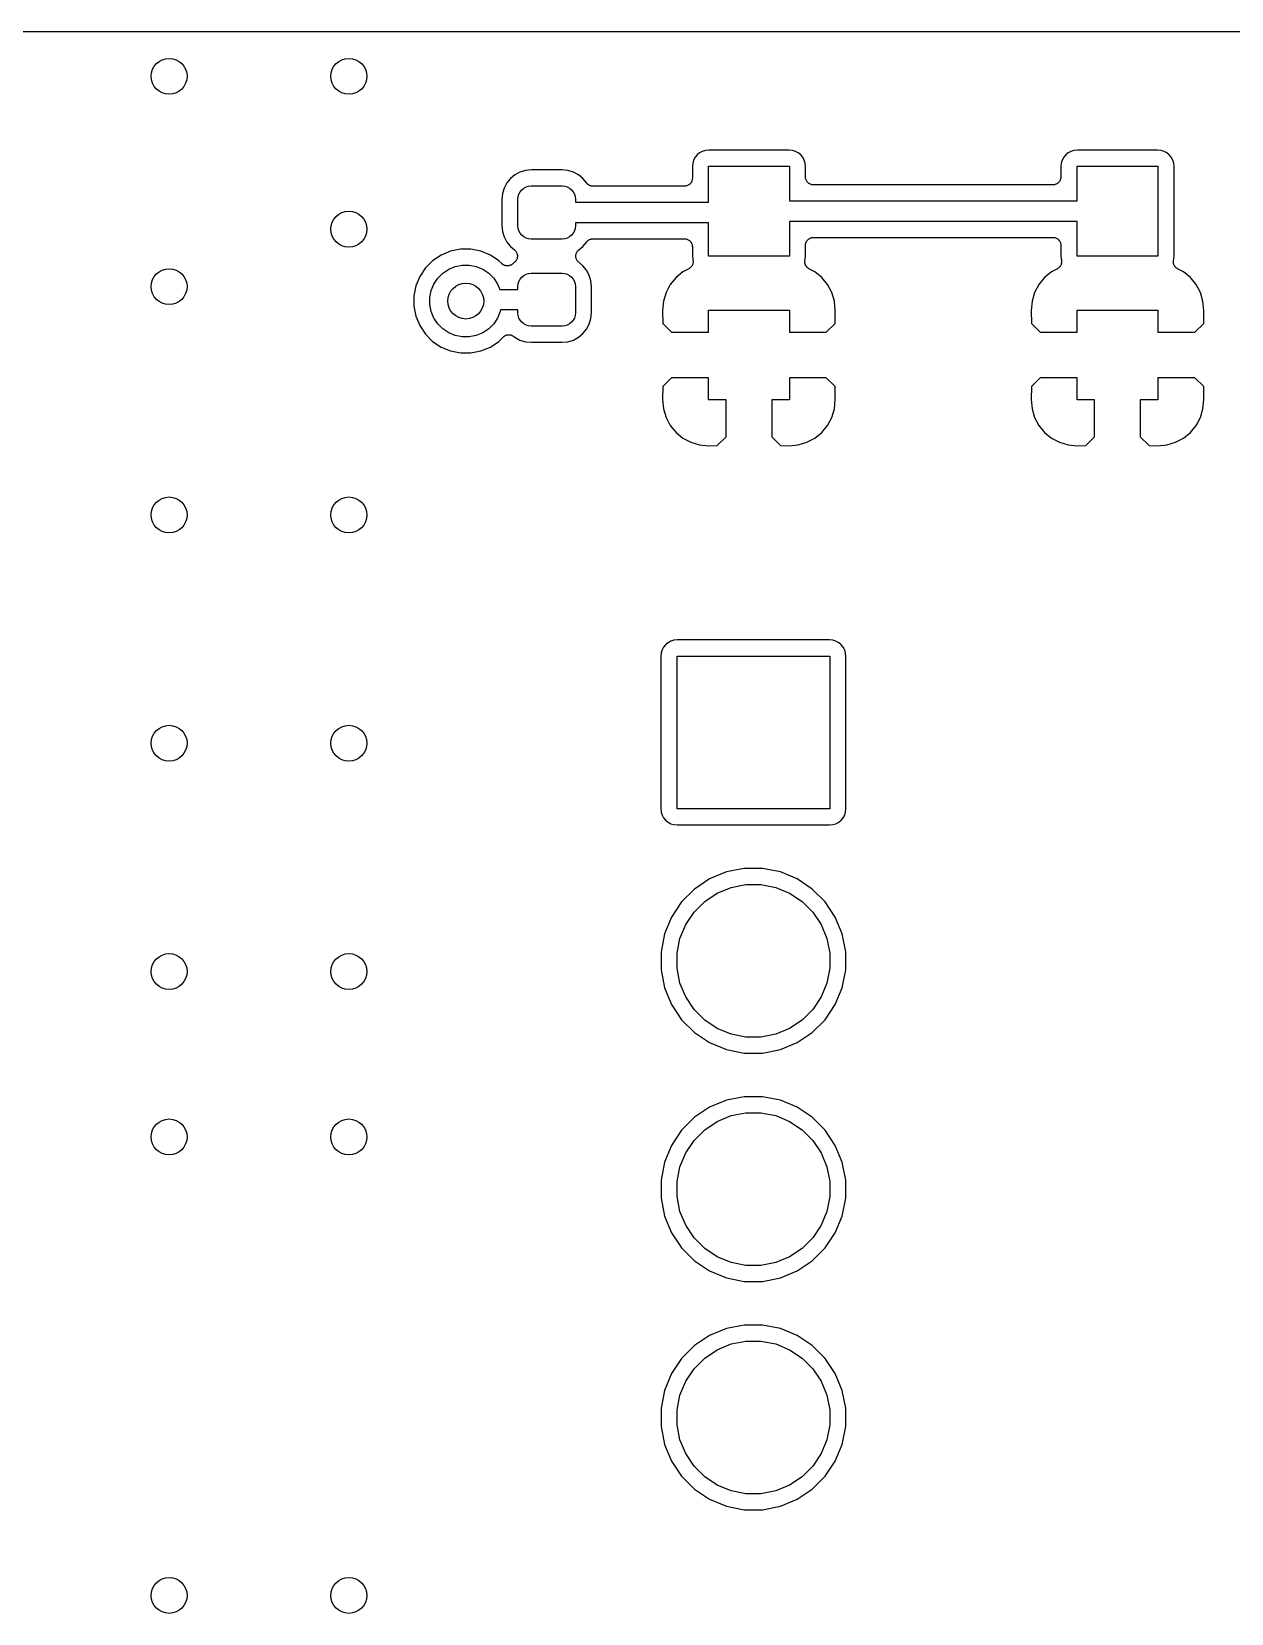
# Model space of a CAD drawing. Extents: x 1.98 to 5.9, y -3.93 to -1.98.
# Drawn here: x 2.519 to 3.044, y -2.669 to -1.976 of the extents above; entities that cross this region are included whole.
import ezdxf

# ---------------------------------------------------------------- set-up
doc = ezdxf.new("R2010")
doc.units = 0
doc.header["$MEASUREMENT"] = 0
doc.layers.add('BLACK', color=7, linetype='CONTINUOUS')

msp = doc.modelspace()

# ---------------------------------------------------------------- linework, layer by layer
at = {"layer": 'BLACK', "linetype": 'CONTINUOUS'}
for p, q in [((2.27122, -1.97649), (4.67924, -1.97649)), ((2.81105, -2.02958), (2.80999, -2.03046)), ((2.81227, -2.02893), (2.81105, -2.02958)), ((2.81359, -2.02853), (2.81227, -2.02893)), ((2.81513, -2.02838), (2.81359, -2.02853)), ((2.85022, -2.02838), (2.81513, -2.02838)), ((2.85177, -2.02853), (2.85022, -2.02838)), ((2.85309, -2.02893), (2.85177, -2.02853)), ((2.8543, -2.02958), (2.85309, -2.02893)), ((2.85537, -2.03046), (2.8543, -2.02958)), ((2.97247, -2.02958), (2.9714, -2.03046)), ((2.97369, -2.02893), (2.97247, -2.02958)), ((2.97501, -2.02853), (2.97369, -2.02893)), ((2.97655, -2.02838), (2.97501, -2.02853)), ((3.01164, -2.02838), (2.97655, -2.02838)), ((3.01318, -2.02853), (3.01164, -2.02838)), ((3.0145, -2.02893), (3.01318, -2.02853)), ((3.01572, -2.02958), (3.0145, -2.02893)), ((3.01678, -2.03046), (3.01572, -2.02958)), ((2.80806, -2.03406), (2.80791, -2.0356)), ((2.80791, -2.0356), (2.80791, -2.04071)), ((2.80846, -2.03274), (2.80806, -2.03406)), ((2.80911, -2.03153), (2.80846, -2.03274)), ((2.80999, -2.03046), (2.80911, -2.03153)), ((2.81496, -2.05121), (2.81496, -2.03543)), ((2.81496, -2.03543), (2.85039, -2.03543)), ((2.85039, -2.03543), (2.85039, -2.05062)), ((2.85624, -2.03153), (2.85537, -2.03046)), ((2.85689, -2.03274), (2.85624, -2.03153)), ((2.85729, -2.03406), (2.85689, -2.03274)), ((2.85744, -2.0356), (2.85729, -2.03406)), ((2.85744, -2.04012), (2.85744, -2.0356)), ((2.96948, -2.03406), (2.96933, -2.0356)), ((2.96933, -2.0356), (2.96933, -2.04012)), ((2.96988, -2.03274), (2.96948, -2.03406)), ((2.97053, -2.03153), (2.96988, -2.03274)), ((2.9714, -2.03046), (2.97053, -2.03153)), ((2.97638, -2.05062), (2.97638, -2.03543)), ((2.97638, -2.03543), (3.01181, -2.03543)), ((3.01181, -2.03543), (3.01181, -2.0748)), ((3.01766, -2.03153), (3.01678, -2.03046)), ((3.01831, -2.03274), (3.01766, -2.03153)), ((3.01871, -2.03406), (3.01831, -2.03274)), ((3.01886, -2.0356), (3.01871, -2.03406)), ((3.01886, -2.07463), (3.01886, -2.0356)), ((2.72663, -2.04277), (2.72544, -2.04499)), ((2.72822, -2.04082), (2.72663, -2.04277)), ((2.73017, -2.03922), (2.72822, -2.04082)), ((2.73239, -2.03804), (2.73017, -2.03922)), ((2.7348, -2.03731), (2.73239, -2.03804)), ((2.73748, -2.03704), (2.7348, -2.03731)), ((2.75071, -2.03704), (2.73748, -2.03704)), ((2.75339, -2.03731), (2.75071, -2.03704)), ((2.7558, -2.03804), (2.75339, -2.03731)), ((2.75802, -2.03922), (2.7558, -2.03804)), ((2.75997, -2.04082), (2.75802, -2.03922)), ((2.7617, -2.04293), (2.75997, -2.04082)), ((2.7618, -2.04304), (2.7617, -2.04293)), ((2.7619, -2.04316), (2.7618, -2.04304)), ((2.76204, -2.04328), (2.7619, -2.04316)), ((2.76218, -2.04341), (2.76204, -2.04328)), ((2.76231, -2.0435), (2.76218, -2.04341)), ((2.76242, -2.0436), (2.76231, -2.0435)), ((2.76259, -2.04369), (2.76242, -2.0436)), ((2.76275, -2.04379), (2.76259, -2.04369)), ((2.80633, -2.04364), (2.80604, -2.04379)), ((2.80634, -2.04363), (2.80633, -2.04364)), ((2.80635, -2.04362), (2.80634, -2.04363)), ((2.8066, -2.04341), (2.80635, -2.04362)), ((2.80686, -2.04321), (2.8066, -2.04341)), ((2.80687, -2.0432), (2.80686, -2.04321)), ((2.80688, -2.04319), (2.80687, -2.0432)), ((2.80708, -2.04294), (2.80688, -2.04319)), ((2.8073, -2.04269), (2.80708, -2.04294)), ((2.80731, -2.04267), (2.8073, -2.04268)), ((2.8073, -2.04268), (2.8073, -2.04269)), ((2.80747, -2.04238), (2.80731, -2.04267)), ((2.80763, -2.04209), (2.80747, -2.04238)), ((2.80764, -2.04206), (2.80763, -2.04208)), ((2.80763, -2.04208), (2.80763, -2.04209)), ((2.80773, -2.04175), (2.80764, -2.04206)), ((2.80783, -2.04144), (2.80773, -2.04175)), ((2.80784, -2.04141), (2.80783, -2.04142)), ((2.80783, -2.04142), (2.80783, -2.04144)), ((2.80787, -2.04108), (2.80784, -2.04141)), ((2.80791, -2.04076), (2.80787, -2.04108)), ((2.80791, -2.04071), (2.80791, -2.04073)), ((2.80791, -2.04073), (2.80791, -2.04073)), ((2.80791, -2.04073), (2.80791, -2.04073)), ((2.80791, -2.04073), (2.80791, -2.04076)), ((2.85748, -2.04045), (2.85744, -2.04012)), ((2.85751, -2.04077), (2.85748, -2.04045)), ((2.85751, -2.04079), (2.85751, -2.04077)), ((2.85751, -2.0408), (2.85751, -2.04079)), ((2.85761, -2.04111), (2.85751, -2.0408)), ((2.8577, -2.04143), (2.85761, -2.04111)), ((2.85771, -2.04144), (2.8577, -2.04143)), ((2.85771, -2.04145), (2.85771, -2.04144)), ((2.85786, -2.04174), (2.85771, -2.04145)), ((2.85802, -2.04203), (2.85786, -2.04174)), ((2.85802, -2.04204), (2.85802, -2.04203)), ((2.85803, -2.04205), (2.85802, -2.04204)), ((2.85824, -2.04231), (2.85803, -2.04205)), ((2.85844, -2.04257), (2.85824, -2.04231)), ((2.85845, -2.04257), (2.85844, -2.04257)), ((2.85846, -2.04258), (2.85845, -2.04257)), ((2.85871, -2.04279), (2.85846, -2.04258)), ((2.85897, -2.04301), (2.85871, -2.04279)), ((2.85898, -2.04301), (2.85897, -2.04301)), ((2.85899, -2.04302), (2.85898, -2.04301)), ((2.85928, -2.04318), (2.85899, -2.04302)), ((2.85957, -2.04334), (2.85928, -2.04318)), ((2.85958, -2.04334), (2.85957, -2.04334)), ((2.85959, -2.04334), (2.85958, -2.04334)), ((2.85991, -2.04344), (2.85959, -2.04334)), ((2.86022, -2.04354), (2.85991, -2.04344)), ((2.86023, -2.04354), (2.86022, -2.04354)), ((2.86024, -2.04355), (2.86023, -2.04354)), ((2.86057, -2.04358), (2.86024, -2.04355)), ((2.8609, -2.04362), (2.86057, -2.04358)), ((2.86092, -2.04362), (2.8609, -2.04362)), ((2.86094, -2.04362), (2.86092, -2.04362)), ((2.86092, -2.04362), (2.86092, -2.04362)), ((2.86092, -2.04362), (2.86092, -2.04362)), ((2.96583, -2.04362), (2.86094, -2.04362)), ((2.96616, -2.04359), (2.96583, -2.04362)), ((2.96648, -2.04356), (2.96616, -2.04359)), ((2.96649, -2.04355), (2.96648, -2.04356)), ((2.96651, -2.04355), (2.96649, -2.04355)), ((2.96682, -2.04346), (2.96651, -2.04355)), ((2.96714, -2.04336), (2.96682, -2.04346)), ((2.96715, -2.04336), (2.96714, -2.04336)), ((2.96716, -2.04335), (2.96715, -2.04336)), ((2.96745, -2.0432), (2.96716, -2.04335)), ((2.96774, -2.04305), (2.96745, -2.0432)), ((2.96775, -2.04304), (2.96774, -2.04305)), ((2.96776, -2.04303), (2.96775, -2.04304)), ((2.96802, -2.04282), (2.96776, -2.04303)), ((2.96828, -2.04262), (2.96802, -2.04282)), ((2.96829, -2.0426), (2.96828, -2.04261)), ((2.96828, -2.04261), (2.96828, -2.04262)), ((2.9685, -2.04235), (2.96829, -2.0426)), ((2.96872, -2.0421), (2.9685, -2.04235)), ((2.96873, -2.04208), (2.96872, -2.04208)), ((2.96872, -2.04208), (2.96872, -2.0421)), ((2.96889, -2.04179), (2.96873, -2.04208)), ((2.96904, -2.0415), (2.96889, -2.04179)), ((2.96905, -2.04149), (2.96904, -2.0415)), ((2.96915, -2.04116), (2.96905, -2.04147)), ((2.96905, -2.04147), (2.96905, -2.04149)), ((2.96925, -2.04085), (2.96915, -2.04116)), ((2.96926, -2.04082), (2.96925, -2.04083)), ((2.96925, -2.04083), (2.96925, -2.04085)), ((2.96929, -2.04049), (2.96926, -2.04082)), ((2.96933, -2.04017), (2.96929, -2.04049)), ((2.96933, -2.04012), (2.96933, -2.04014)), ((2.96933, -2.04014), (2.96933, -2.04014)), ((2.96933, -2.04014), (2.96933, -2.04014)), ((2.96933, -2.04014), (2.96933, -2.04017)), ((2.72471, -2.0474), (2.72445, -2.05007)), ((2.72445, -2.05007), (2.72445, -2.06134)), ((2.72544, -2.04499), (2.72471, -2.0474)), ((2.7315, -2.0499), (2.73161, -2.04877)), ((2.7315, -2.06152), (2.7315, -2.0499)), ((2.73161, -2.04877), (2.73194, -2.04768)), ((2.73194, -2.04768), (2.73247, -2.04668)), ((2.73247, -2.04668), (2.7332, -2.0458)), ((2.7332, -2.0458), (2.73408, -2.04507)), ((2.73408, -2.04507), (2.73508, -2.04454)), ((2.73508, -2.04454), (2.73617, -2.04421)), ((2.73617, -2.04421), (2.7373, -2.04409)), ((2.7373, -2.04409), (2.75089, -2.04409)), ((2.75089, -2.04409), (2.75202, -2.04421)), ((2.75202, -2.04421), (2.75311, -2.04454)), ((2.75311, -2.04454), (2.75411, -2.04507)), ((2.75411, -2.04507), (2.75499, -2.0458)), ((2.75499, -2.0458), (2.75571, -2.04668)), ((2.75571, -2.04668), (2.75625, -2.04768)), ((2.75625, -2.04768), (2.75658, -2.04877)), ((2.75658, -2.04877), (2.75669, -2.0499)), ((2.75669, -2.0499), (2.75669, -2.05121)), ((2.76289, -2.04385), (2.76275, -2.04379)), ((2.76302, -2.04393), (2.76289, -2.04385)), ((2.7632, -2.04398), (2.76302, -2.04393)), ((2.76338, -2.04406), (2.7632, -2.04398)), ((2.76353, -2.04409), (2.76338, -2.04406)), ((2.76367, -2.04413), (2.76353, -2.04409)), ((2.76386, -2.04415), (2.76367, -2.04413)), ((2.76405, -2.04419), (2.76386, -2.04415)), ((2.7642, -2.04419), (2.76405, -2.04419)), ((2.76435, -2.04421), (2.7642, -2.04419)), ((2.7644, -2.04421), (2.76435, -2.04421)), ((2.80441, -2.04421), (2.7644, -2.04421)), ((2.80474, -2.04418), (2.80441, -2.04421)), ((2.80507, -2.04415), (2.80474, -2.04418)), ((2.80508, -2.04414), (2.80507, -2.04415)), ((2.80509, -2.04414), (2.80508, -2.04414)), ((2.8054, -2.04405), (2.80509, -2.04414)), ((2.80572, -2.04395), (2.8054, -2.04405)), ((2.80573, -2.04395), (2.80572, -2.04395)), ((2.80574, -2.04394), (2.80573, -2.04395)), ((2.80604, -2.04379), (2.80574, -2.04394)), ((2.85039, -2.05062), (2.97638, -2.05062)), ((2.75669, -2.05121), (2.81496, -2.05121)), ((2.72445, -2.06134), (2.72471, -2.06402)), ((2.72471, -2.06402), (2.72544, -2.06643)), ((2.73161, -2.06265), (2.7315, -2.06152)), ((2.73194, -2.06374), (2.73161, -2.06265)), ((2.73247, -2.06474), (2.73194, -2.06374)), ((2.75625, -2.06374), (2.75571, -2.06474)), ((2.75658, -2.06265), (2.75625, -2.06374)), ((2.75669, -2.06152), (2.75658, -2.06265)), ((2.81496, -2.06021), (2.75669, -2.06021)), ((2.75669, -2.06021), (2.75669, -2.06152)), ((2.81496, -2.0748), (2.81496, -2.06021)), ((2.97638, -2.05962), (2.85039, -2.05962)), ((2.85039, -2.05962), (2.85039, -2.0748)), ((2.97638, -2.0748), (2.97638, -2.05962)), ((2.72544, -2.06643), (2.72663, -2.06865)), ((2.72663, -2.06865), (2.72822, -2.0706)), ((2.72822, -2.0706), (2.73005, -2.0721)), ((2.7332, -2.06562), (2.73247, -2.06474)), ((2.73408, -2.06634), (2.7332, -2.06562)), ((2.73508, -2.06688), (2.73408, -2.06634)), ((2.73617, -2.06721), (2.73508, -2.06688)), ((2.7373, -2.06732), (2.73617, -2.06721)), ((2.75089, -2.06732), (2.7373, -2.06732)), ((2.75202, -2.06721), (2.75089, -2.06732)), ((2.75311, -2.06688), (2.75202, -2.06721)), ((2.75411, -2.06634), (2.75311, -2.06688)), ((2.75499, -2.06562), (2.75411, -2.06634)), ((2.75571, -2.06474), (2.75499, -2.06562)), ((2.75814, -2.0721), (2.75997, -2.0706)), ((2.75997, -2.0706), (2.7617, -2.06849)), ((2.7617, -2.06849), (2.76173, -2.06845)), ((2.76173, -2.06845), (2.76184, -2.06834)), ((2.76184, -2.06834), (2.76193, -2.06823)), ((2.76193, -2.06823), (2.76208, -2.06811)), ((2.76208, -2.06811), (2.76222, -2.06797)), ((2.76222, -2.06797), (2.76234, -2.06789)), ((2.76234, -2.06789), (2.76246, -2.06779)), ((2.76246, -2.06779), (2.76263, -2.0677)), ((2.76263, -2.0677), (2.76279, -2.0676)), ((2.76279, -2.0676), (2.76293, -2.06754)), ((2.76293, -2.06754), (2.76307, -2.06747)), ((2.76307, -2.06747), (2.76325, -2.06742)), ((2.76325, -2.06742), (2.76342, -2.06735)), ((2.76342, -2.06735), (2.76357, -2.06732)), ((2.76357, -2.06732), (2.76372, -2.06728)), ((2.76372, -2.06728), (2.76391, -2.06726)), ((2.76391, -2.06726), (2.76409, -2.06722)), ((2.76409, -2.06722), (2.76425, -2.06722)), ((2.76425, -2.06722), (2.7644, -2.06721)), ((2.7644, -2.06721), (2.80441, -2.06721)), ((2.80441, -2.06721), (2.80443, -2.06721)), ((2.80443, -2.06721), (2.80443, -2.06721)), ((2.80443, -2.06721), (2.80444, -2.06721)), ((2.80444, -2.06721), (2.80446, -2.06721)), ((2.80446, -2.06721), (2.80478, -2.06725)), ((2.80478, -2.06725), (2.80511, -2.06728)), ((2.80511, -2.06728), (2.80513, -2.06728)), ((2.80513, -2.06728), (2.80514, -2.06729)), ((2.80514, -2.06729), (2.80545, -2.06738)), ((2.80545, -2.06738), (2.80577, -2.06748)), ((2.80577, -2.06748), (2.80578, -2.06749)), ((2.80578, -2.06749), (2.80579, -2.06749)), ((2.80579, -2.06749), (2.80608, -2.06765)), ((2.80608, -2.06765), (2.80637, -2.06781)), ((2.80637, -2.06781), (2.80638, -2.06781)), ((2.80638, -2.06781), (2.80639, -2.06782)), ((2.80639, -2.06782), (2.80664, -2.06803)), ((2.80664, -2.06803), (2.80689, -2.06824)), ((2.80689, -2.06824), (2.8069, -2.06825)), ((2.8069, -2.06825), (2.80691, -2.06826)), ((2.80691, -2.06826), (2.80712, -2.06851)), ((2.80712, -2.06851), (2.80733, -2.06877)), ((2.80733, -2.06877), (2.80733, -2.06878)), ((2.80733, -2.06878), (2.80734, -2.06879)), ((2.80734, -2.06879), (2.80749, -2.06908)), ((2.80749, -2.06908), (2.80765, -2.06937)), ((2.80765, -2.06937), (2.80765, -2.06939)), ((2.80765, -2.06939), (2.80766, -2.0694)), ((2.80766, -2.0694), (2.80775, -2.06971)), ((2.80775, -2.06971), (2.80784, -2.07003)), ((2.80784, -2.07003), (2.80784, -2.07004)), ((2.80784, -2.07004), (2.80785, -2.07005)), ((2.80785, -2.07005), (2.80788, -2.07038)), ((2.80788, -2.07038), (2.80791, -2.07071)), ((2.80791, -2.07071), (2.80791, -2.07463)), ((2.85744, -2.07007), (2.85748, -2.06974)), ((2.85744, -2.07009), (2.85744, -2.07007)), ((2.85744, -2.07012), (2.85744, -2.07009)), ((2.85744, -2.07009), (2.85744, -2.07009)), ((2.85744, -2.07009), (2.85744, -2.07009)), ((2.85744, -2.07463), (2.85744, -2.07012)), ((2.85748, -2.06974), (2.85752, -2.06941)), ((2.85752, -2.06939), (2.85762, -2.06908)), ((2.85752, -2.0694), (2.85752, -2.06939)), ((2.85752, -2.06941), (2.85752, -2.0694)), ((2.85762, -2.06908), (2.85772, -2.06876)), ((2.85772, -2.06875), (2.85773, -2.06874)), ((2.85772, -2.06876), (2.85772, -2.06875)), ((2.85773, -2.06874), (2.85789, -2.06845)), ((2.85789, -2.06845), (2.85804, -2.06816)), ((2.85804, -2.06816), (2.85805, -2.06815)), ((2.85805, -2.06815), (2.85806, -2.06814)), ((2.85806, -2.06814), (2.85827, -2.06789)), ((2.85827, -2.06789), (2.85848, -2.06763)), ((2.85848, -2.06763), (2.85849, -2.06763)), ((2.85849, -2.06763), (2.8585, -2.06762)), ((2.8585, -2.06762), (2.85875, -2.06741)), ((2.85875, -2.06741), (2.85901, -2.0672)), ((2.85901, -2.0672), (2.85902, -2.0672)), ((2.85902, -2.0672), (2.85903, -2.06719)), ((2.85903, -2.06719), (2.85932, -2.06704)), ((2.85932, -2.06704), (2.85961, -2.06688)), ((2.85961, -2.06688), (2.85962, -2.06688)), ((2.85962, -2.06688), (2.85963, -2.06687)), ((2.85963, -2.06687), (2.85995, -2.06678)), ((2.85995, -2.06678), (2.86026, -2.06668)), ((2.86026, -2.06668), (2.86028, -2.06668)), ((2.86028, -2.06668), (2.86029, -2.06668)), ((2.86029, -2.06668), (2.86062, -2.06665)), ((2.86062, -2.06665), (2.86094, -2.06662)), ((2.86094, -2.06662), (2.96583, -2.06662)), ((2.96583, -2.06662), (2.96585, -2.06662)), ((2.96585, -2.06662), (2.96585, -2.06662)), ((2.96585, -2.06662), (2.96585, -2.06662)), ((2.96585, -2.06662), (2.96588, -2.06662)), ((2.96588, -2.06662), (2.9662, -2.06665)), ((2.9662, -2.06665), (2.96653, -2.06669)), ((2.96653, -2.06669), (2.96654, -2.06669)), ((2.96654, -2.06669), (2.96655, -2.06669)), ((2.96655, -2.06669), (2.96687, -2.06679)), ((2.96687, -2.06679), (2.96718, -2.06689)), ((2.96718, -2.06689), (2.96719, -2.0669)), ((2.96719, -2.0669), (2.96721, -2.0669)), ((2.96721, -2.0669), (2.9675, -2.06706)), ((2.9675, -2.06706), (2.96778, -2.06722)), ((2.96778, -2.06722), (2.96779, -2.06722)), ((2.96779, -2.06722), (2.9678, -2.06723)), ((2.9678, -2.06723), (2.96806, -2.06744)), ((2.96806, -2.06744), (2.96831, -2.06765)), ((2.96831, -2.06765), (2.96832, -2.06766)), ((2.96832, -2.06766), (2.96833, -2.06767)), ((2.96833, -2.06767), (2.96853, -2.06792)), ((2.96853, -2.06792), (2.96874, -2.06818)), ((2.96874, -2.06818), (2.96875, -2.06819)), ((2.96875, -2.06819), (2.96876, -2.0682)), ((2.96876, -2.0682), (2.96891, -2.06849)), ((2.96891, -2.06849), (2.96906, -2.06878)), ((2.96906, -2.06878), (2.96907, -2.0688)), ((2.96907, -2.0688), (2.96907, -2.06881)), ((2.96907, -2.06881), (2.96917, -2.06912)), ((2.96917, -2.06912), (2.96926, -2.06944)), ((2.96926, -2.06944), (2.96926, -2.06945)), ((2.96926, -2.06945), (2.96927, -2.06946)), ((2.96927, -2.06946), (2.96929, -2.06979)), ((2.96929, -2.06979), (2.96933, -2.07012)), ((2.96933, -2.07012), (2.96933, -2.07463)), ((2.69416, -2.07682), (2.69099, -2.07999)), ((2.69789, -2.07433), (2.69416, -2.07682)), ((2.70203, -2.07261), (2.69789, -2.07433)), ((2.70642, -2.07174), (2.70203, -2.07261)), ((2.7109, -2.07174), (2.70642, -2.07174)), ((2.7153, -2.07261), (2.7109, -2.07174)), ((2.71944, -2.07433), (2.7153, -2.07261)), ((2.72316, -2.07682), (2.71944, -2.07433)), ((2.7244, -2.07806), (2.72316, -2.07682)), ((2.72453, -2.07816), (2.7244, -2.07806)), ((2.72464, -2.07827), (2.72453, -2.07816)), ((2.72479, -2.07838), (2.72464, -2.07827)), ((2.72493, -2.07849), (2.72479, -2.07838)), ((2.72893, -2.07841), (2.72881, -2.07851)), ((2.72906, -2.07832), (2.72893, -2.07841)), ((2.7291, -2.07829), (2.72906, -2.07832)), ((2.73005, -2.07751), (2.7291, -2.07829)), ((2.73005, -2.0721), (2.73007, -2.07211)), ((2.73029, -2.07727), (2.73005, -2.07751)), ((2.73007, -2.07211), (2.73007, -2.07212)), ((2.73007, -2.07212), (2.73008, -2.07212)), ((2.73008, -2.07212), (2.73009, -2.07213)), ((2.73009, -2.07213), (2.73032, -2.07237)), ((2.73052, -2.07704), (2.73029, -2.07727)), ((2.73032, -2.07237), (2.73055, -2.0726)), ((2.73053, -2.07703), (2.73052, -2.07704)), ((2.73054, -2.07703), (2.73053, -2.07703)), ((2.73072, -2.07675), (2.73054, -2.07703)), ((2.73055, -2.0726), (2.73056, -2.07261)), ((2.73056, -2.07261), (2.73057, -2.07262)), ((2.73057, -2.07262), (2.73075, -2.07289)), ((2.73091, -2.07648), (2.73072, -2.07675)), ((2.73075, -2.07289), (2.73093, -2.07317)), ((2.73092, -2.07646), (2.73091, -2.07647)), ((2.73091, -2.07647), (2.73091, -2.07648)), ((2.73105, -2.07615), (2.73092, -2.07646)), ((2.73093, -2.07317), (2.73093, -2.07318)), ((2.73093, -2.07318), (2.73094, -2.07319)), ((2.73094, -2.07319), (2.73106, -2.07349)), ((2.73117, -2.07585), (2.73105, -2.07615)), ((2.73106, -2.07349), (2.73119, -2.0738)), ((2.73118, -2.07584), (2.73117, -2.07585)), ((2.73125, -2.0755), (2.73118, -2.07583)), ((2.73118, -2.07583), (2.73118, -2.07584)), ((2.73119, -2.0738), (2.73119, -2.07382)), ((2.73119, -2.07382), (2.73119, -2.07383)), ((2.73119, -2.07383), (2.73125, -2.07415)), ((2.73125, -2.07415), (2.73132, -2.07448)), ((2.73131, -2.07518), (2.73125, -2.0755)), ((2.73132, -2.07482), (2.73131, -2.07516)), ((2.73131, -2.07516), (2.73131, -2.07517)), ((2.73131, -2.07517), (2.73131, -2.07518)), ((2.73132, -2.07448), (2.73132, -2.07449)), ((2.73132, -2.07449), (2.73132, -2.0745)), ((2.73132, -2.0745), (2.73132, -2.07482)), ((2.75687, -2.07445), (2.75688, -2.07444)), ((2.75687, -2.07478), (2.75687, -2.07445)), ((2.75687, -2.07511), (2.75687, -2.07478)), ((2.75687, -2.07512), (2.75687, -2.07511)), ((2.75687, -2.07513), (2.75687, -2.07512)), ((2.75693, -2.07545), (2.75687, -2.07513)), ((2.75688, -2.07443), (2.75694, -2.07411)), ((2.75688, -2.07444), (2.75688, -2.07443)), ((2.757, -2.07578), (2.75693, -2.07545)), ((2.75694, -2.07411), (2.75701, -2.07378)), ((2.757, -2.07579), (2.757, -2.07578)), ((2.757, -2.0758), (2.757, -2.07579)), ((2.75713, -2.07611), (2.757, -2.0758)), ((2.75701, -2.07377), (2.75702, -2.07376)), ((2.75701, -2.07378), (2.75701, -2.07377)), ((2.75702, -2.07376), (2.75714, -2.07346)), ((2.75725, -2.07642), (2.75713, -2.07611)), ((2.75714, -2.07346), (2.75727, -2.07315)), ((2.75726, -2.07642), (2.75725, -2.07642)), ((2.75726, -2.07643), (2.75726, -2.07642)), ((2.75744, -2.07671), (2.75726, -2.07643)), ((2.75727, -2.07315), (2.75728, -2.07314)), ((2.75728, -2.07313), (2.75747, -2.07285)), ((2.75728, -2.07314), (2.75728, -2.07313)), ((2.75762, -2.07699), (2.75744, -2.07671)), ((2.75747, -2.07285), (2.75765, -2.07258)), ((2.75763, -2.077), (2.75762, -2.07699)), ((2.75764, -2.077), (2.75763, -2.077)), ((2.75787, -2.07724), (2.75764, -2.077)), ((2.75765, -2.07258), (2.75766, -2.07257)), ((2.75766, -2.07257), (2.75767, -2.07256)), ((2.75767, -2.07256), (2.7579, -2.07233)), ((2.7581, -2.07748), (2.75787, -2.07724)), ((2.7579, -2.07233), (2.75814, -2.0721)), ((2.75811, -2.07749), (2.7581, -2.07748)), ((2.75812, -2.07749), (2.75811, -2.07749)), ((2.75811, -2.07749), (2.75811, -2.07749)), ((2.75814, -2.07751), (2.75812, -2.07749)), ((2.75997, -2.07901), (2.75814, -2.07751)), ((2.80791, -2.07463), (2.80806, -2.07618)), ((2.80807, -2.0783), (2.80794, -2.0786)), ((2.80806, -2.07618), (2.80808, -2.07623)), ((2.80808, -2.07828), (2.80807, -2.07829)), ((2.80807, -2.07829), (2.80807, -2.0783)), ((2.80808, -2.07623), (2.80808, -2.07625)), ((2.80808, -2.07625), (2.80809, -2.07625)), ((2.80814, -2.07795), (2.80808, -2.07828)), ((2.80809, -2.07625), (2.80809, -2.07625)), ((2.80809, -2.07625), (2.80809, -2.07628)), ((2.80809, -2.07628), (2.80815, -2.0766)), ((2.80821, -2.07763), (2.80814, -2.07795)), ((2.80815, -2.0766), (2.80821, -2.07692)), ((2.80821, -2.07692), (2.80821, -2.07694)), ((2.80821, -2.07694), (2.80822, -2.07695)), ((2.80822, -2.07695), (2.80821, -2.07728)), ((2.80821, -2.07728), (2.80821, -2.07761)), ((2.80821, -2.07761), (2.80821, -2.07762)), ((2.80821, -2.07762), (2.80821, -2.07763)), ((2.85039, -2.0748), (2.81496, -2.0748)), ((2.85714, -2.07687), (2.85721, -2.07655)), ((2.85714, -2.07689), (2.85714, -2.07687)), ((2.85714, -2.0769), (2.85714, -2.07689)), ((2.85714, -2.07723), (2.85714, -2.0769)), ((2.85714, -2.07756), (2.85714, -2.07723)), ((2.85714, -2.07757), (2.85714, -2.07756)), ((2.85714, -2.07758), (2.85714, -2.07757)), ((2.8572, -2.07791), (2.85714, -2.07758)), ((2.85726, -2.07823), (2.8572, -2.07791)), ((2.85721, -2.07655), (2.85728, -2.07623)), ((2.85727, -2.07824), (2.85726, -2.07823)), ((2.85727, -2.07825), (2.85727, -2.07824)), ((2.8574, -2.07856), (2.85727, -2.07825)), ((2.85728, -2.07623), (2.85729, -2.07618)), ((2.85729, -2.07618), (2.85744, -2.07463)), ((2.96933, -2.07463), (2.96948, -2.07618)), ((2.96948, -2.0783), (2.96936, -2.0786)), ((2.96948, -2.07618), (2.9695, -2.07623)), ((2.96949, -2.07829), (2.96948, -2.0783)), ((2.96956, -2.07795), (2.96949, -2.07828)), ((2.96949, -2.07828), (2.96949, -2.07829)), ((2.9695, -2.07623), (2.9695, -2.07625)), ((2.9695, -2.07625), (2.9695, -2.07625)), ((2.9695, -2.07625), (2.9695, -2.07625)), ((2.9695, -2.07625), (2.96951, -2.07628)), ((2.96951, -2.07628), (2.96957, -2.0766)), ((2.96963, -2.07763), (2.96956, -2.07795)), ((2.96957, -2.0766), (2.96963, -2.07692)), ((2.96963, -2.07692), (2.96963, -2.07694)), ((2.96963, -2.07694), (2.96963, -2.07695)), ((2.96963, -2.07695), (2.96963, -2.07728)), ((2.96963, -2.07728), (2.96963, -2.07761)), ((2.96963, -2.07761), (2.96963, -2.07762)), ((2.96963, -2.07762), (2.96963, -2.07763)), ((3.01181, -2.0748), (2.97638, -2.0748)), ((3.01856, -2.07687), (3.01863, -2.07655)), ((3.01856, -2.07689), (3.01856, -2.07687)), ((3.01856, -2.0769), (3.01856, -2.07689)), ((3.01856, -2.07723), (3.01856, -2.0769)), ((3.01856, -2.07756), (3.01856, -2.07723)), ((3.01856, -2.07757), (3.01856, -2.07756)), ((3.01856, -2.07758), (3.01856, -2.07757)), ((3.01862, -2.07791), (3.01856, -2.07758)), ((3.01868, -2.07823), (3.01862, -2.07791)), ((3.01863, -2.07655), (3.01869, -2.07623)), ((3.01869, -2.07824), (3.01868, -2.07823)), ((3.01869, -2.07623), (3.01871, -2.07618)), ((3.01869, -2.07825), (3.01869, -2.07824)), ((3.01881, -2.07856), (3.01869, -2.07825)), ((3.01871, -2.07618), (3.01886, -2.07463)), ((2.6885, -2.08371), (2.68679, -2.08785)), ((2.69099, -2.07999), (2.6885, -2.08371)), ((2.69471, -2.08703), (2.69643, -2.08445)), ((2.69643, -2.08445), (2.69862, -2.08226)), ((2.69862, -2.08226), (2.7012, -2.08053)), ((2.7012, -2.08053), (2.70407, -2.07935)), ((2.70407, -2.07935), (2.70711, -2.07874)), ((2.70711, -2.07874), (2.71021, -2.07874)), ((2.71021, -2.07874), (2.71325, -2.07935)), ((2.71325, -2.07935), (2.71612, -2.08053)), ((2.71612, -2.08053), (2.7187, -2.08226)), ((2.7187, -2.08226), (2.72089, -2.08445)), ((2.72089, -2.08445), (2.72262, -2.08703)), ((2.72507, -2.07857), (2.72493, -2.07849)), ((2.7252, -2.07866), (2.72507, -2.07857)), ((2.72537, -2.07873), (2.7252, -2.07866)), ((2.72553, -2.07882), (2.72537, -2.07873)), ((2.72569, -2.07886), (2.72553, -2.07882)), ((2.72583, -2.07893), (2.72569, -2.07886)), ((2.72601, -2.07896), (2.72583, -2.07893)), ((2.72619, -2.07902), (2.72601, -2.07896)), ((2.72635, -2.07903), (2.72619, -2.07902)), ((2.7265, -2.07907), (2.72635, -2.07903)), ((2.72668, -2.07907), (2.7265, -2.07907)), ((2.72687, -2.07909), (2.72668, -2.07907)), ((2.72702, -2.07907), (2.72687, -2.07909)), ((2.72718, -2.07907), (2.72702, -2.07907)), ((2.72736, -2.07904), (2.72718, -2.07907)), ((2.72755, -2.07902), (2.72736, -2.07904)), ((2.7277, -2.07898), (2.72755, -2.07902)), ((2.72785, -2.07895), (2.7277, -2.07898)), ((2.72803, -2.07888), (2.72785, -2.07895)), ((2.7282, -2.07883), (2.72803, -2.07888)), ((2.72834, -2.07875), (2.7282, -2.07883)), ((2.72849, -2.07869), (2.72834, -2.07875)), ((2.72864, -2.07859), (2.72849, -2.07869)), ((2.72881, -2.07851), (2.72864, -2.07859)), ((2.73194, -2.08587), (2.73247, -2.08486)), ((2.73247, -2.08486), (2.7332, -2.08398)), ((2.7332, -2.08398), (2.73408, -2.08326)), ((2.73408, -2.08326), (2.73508, -2.08273)), ((2.73508, -2.08273), (2.73617, -2.0824)), ((2.73617, -2.0824), (2.7373, -2.08228)), ((2.7373, -2.08228), (2.75089, -2.08228)), ((2.75089, -2.08228), (2.75202, -2.0824)), ((2.75202, -2.0824), (2.75311, -2.08273)), ((2.75311, -2.08273), (2.75411, -2.08326)), ((2.75411, -2.08326), (2.75499, -2.08398)), ((2.75499, -2.08398), (2.75571, -2.08486)), ((2.75571, -2.08486), (2.75625, -2.08587)), ((2.76156, -2.08096), (2.75997, -2.07901)), ((2.76275, -2.08318), (2.76156, -2.08096)), ((2.76348, -2.08559), (2.76275, -2.08318)), ((2.80075, -2.08421), (2.79825, -2.08726)), ((2.8038, -2.08172), (2.80075, -2.08421)), ((2.80638, -2.08033), (2.8038, -2.08172)), ((2.80665, -2.08015), (2.80638, -2.08033)), ((2.80693, -2.07997), (2.80665, -2.08015)), ((2.80694, -2.07996), (2.80693, -2.07997)), ((2.80695, -2.07995), (2.80694, -2.07996)), ((2.80718, -2.07972), (2.80695, -2.07995)), ((2.80741, -2.07949), (2.80718, -2.07972)), ((2.80742, -2.07948), (2.80741, -2.07949)), ((2.80743, -2.07947), (2.80742, -2.07948)), ((2.80762, -2.0792), (2.80743, -2.07947)), ((2.8078, -2.07893), (2.80762, -2.0792)), ((2.80781, -2.07891), (2.8078, -2.07892)), ((2.8078, -2.07892), (2.8078, -2.07893)), ((2.80794, -2.0786), (2.80781, -2.07891)), ((2.85752, -2.07886), (2.8574, -2.07856)), ((2.85753, -2.07887), (2.85752, -2.07886)), ((2.85753, -2.07889), (2.85753, -2.07887)), ((2.85771, -2.07916), (2.85753, -2.07889)), ((2.85789, -2.07943), (2.85771, -2.07916)), ((2.8579, -2.07944), (2.85789, -2.07943)), ((2.85791, -2.07946), (2.8579, -2.07944)), ((2.85814, -2.07969), (2.85791, -2.07946)), ((2.85837, -2.07992), (2.85814, -2.07969)), ((2.85838, -2.07993), (2.85837, -2.07992)), ((2.85839, -2.07994), (2.85838, -2.07993)), ((2.85867, -2.08013), (2.85839, -2.07994)), ((2.85893, -2.08031), (2.85867, -2.08013)), ((2.85895, -2.08032), (2.85893, -2.08031)), ((2.85896, -2.08032), (2.85895, -2.08032)), ((2.85897, -2.08033), (2.85896, -2.08032)), ((2.85896, -2.08032), (2.85896, -2.08032)), ((2.86156, -2.08172), (2.85897, -2.08033)), ((2.8646, -2.08421), (2.86156, -2.08172)), ((2.8671, -2.08726), (2.8646, -2.08421)), ((2.96217, -2.08421), (2.95967, -2.08726)), ((2.96521, -2.08172), (2.96217, -2.08421)), ((2.9678, -2.08033), (2.96521, -2.08172)), ((2.96807, -2.08015), (2.9678, -2.08033)), ((2.96834, -2.07997), (2.96807, -2.08015)), ((2.96835, -2.07996), (2.96834, -2.07997)), ((2.96836, -2.07995), (2.96835, -2.07996)), ((2.9686, -2.07972), (2.96836, -2.07995)), ((2.96883, -2.07949), (2.9686, -2.07972)), ((2.96884, -2.07948), (2.96883, -2.07949)), ((2.96885, -2.07947), (2.96884, -2.07948)), ((2.96903, -2.0792), (2.96885, -2.07947)), ((2.96922, -2.07893), (2.96903, -2.0792)), ((2.96923, -2.07891), (2.96922, -2.07892)), ((2.96922, -2.07892), (2.96922, -2.07893)), ((2.96936, -2.0786), (2.96923, -2.07891)), ((3.01894, -2.07886), (3.01881, -2.07856)), ((3.01894, -2.07887), (3.01894, -2.07886)), ((3.01895, -2.07889), (3.01894, -2.07887)), ((3.01913, -2.07916), (3.01895, -2.07889)), ((3.01931, -2.07943), (3.01913, -2.07916)), ((3.01932, -2.07944), (3.01931, -2.07943)), ((3.01933, -2.07946), (3.01932, -2.07944)), ((3.01956, -2.07969), (3.01933, -2.07946)), ((3.01979, -2.07992), (3.01956, -2.07969)), ((3.0198, -2.07993), (3.01979, -2.07992)), ((3.01981, -2.07994), (3.0198, -2.07993)), ((3.02008, -2.08013), (3.01981, -2.07994)), ((3.02035, -2.08031), (3.02008, -2.08013)), ((3.02037, -2.08032), (3.02035, -2.08031)), ((3.02039, -2.08033), (3.02037, -2.08032)), ((3.02037, -2.08032), (3.02037, -2.08032)), ((3.02037, -2.08032), (3.02037, -2.08032)), ((3.02298, -2.08172), (3.02039, -2.08033)), ((3.02602, -2.08421), (3.02298, -2.08172)), ((3.02852, -2.08726), (3.02602, -2.08421)), ((2.68679, -2.08785), (2.68591, -2.09225)), ((2.68591, -2.09225), (2.68591, -2.09673)), ((2.69291, -2.09294), (2.69352, -2.08989)), ((2.69352, -2.08989), (2.69471, -2.08703)), ((2.72262, -2.08703), (2.7236, -2.0894)), ((2.7236, -2.0894), (2.7315, -2.0894)), ((2.7315, -2.08809), (2.73161, -2.08696)), ((2.7315, -2.0894), (2.7315, -2.08809)), ((2.73161, -2.08696), (2.73194, -2.08587)), ((2.75625, -2.08587), (2.75658, -2.08696)), ((2.75658, -2.08696), (2.75669, -2.08809)), ((2.75669, -2.08809), (2.75669, -2.0997)), ((2.76374, -2.08826), (2.76348, -2.08559)), ((2.76374, -2.09953), (2.76374, -2.08826)), ((2.79639, -2.09073), (2.79525, -2.0945)), ((2.79825, -2.08726), (2.79639, -2.09073)), ((2.86896, -2.09073), (2.8671, -2.08726)), ((2.8701, -2.0945), (2.86896, -2.09073)), ((2.95781, -2.09073), (2.95667, -2.0945)), ((2.95967, -2.08726), (2.95781, -2.09073)), ((3.03038, -2.09073), (3.02852, -2.08726)), ((3.03152, -2.0945), (3.03038, -2.09073)), ((2.68591, -2.09673), (2.68679, -2.10112)), ((2.69291, -2.09604), (2.69291, -2.09294)), ((2.69352, -2.09908), (2.69291, -2.09604)), ((2.69471, -2.10195), (2.69352, -2.09908)), ((2.7238, -2.09908), (2.72262, -2.10195)), ((2.72394, -2.0984), (2.7238, -2.09908)), ((2.7315, -2.0984), (2.72394, -2.0984)), ((2.7315, -2.0997), (2.7315, -2.0984)), ((2.79525, -2.0945), (2.79485, -2.09857)), ((2.79485, -2.09857), (2.79494, -2.10426)), ((2.81496, -2.10811), (2.81496, -2.09843)), ((2.81496, -2.09843), (2.85039, -2.09843)), ((2.85039, -2.09843), (2.85039, -2.10811)), ((2.8705, -2.09857), (2.8701, -2.0945)), ((2.87042, -2.10426), (2.8705, -2.09857)), ((2.95667, -2.0945), (2.95627, -2.09857)), ((2.95627, -2.09857), (2.95636, -2.10426)), ((2.97638, -2.10811), (2.97638, -2.09843)), ((2.97638, -2.09843), (3.01181, -2.09843)), ((3.01181, -2.09843), (3.01181, -2.10811)), ((3.03192, -2.09857), (3.03152, -2.0945)), ((3.03183, -2.10426), (3.03192, -2.09857)), ((2.68679, -2.10112), (2.6885, -2.10526)), ((2.6885, -2.10526), (2.69099, -2.10899)), ((2.69643, -2.10453), (2.69471, -2.10195)), ((2.69862, -2.10672), (2.69643, -2.10453)), ((2.72089, -2.10453), (2.7187, -2.10672)), ((2.72262, -2.10195), (2.72089, -2.10453)), ((2.73161, -2.10084), (2.7315, -2.0997)), ((2.73194, -2.10193), (2.73161, -2.10084)), ((2.73247, -2.10293), (2.73194, -2.10193)), ((2.7332, -2.10381), (2.73247, -2.10293)), ((2.73408, -2.10453), (2.7332, -2.10381)), ((2.73508, -2.10507), (2.73408, -2.10453)), ((2.73617, -2.1054), (2.73508, -2.10507)), ((2.7373, -2.10551), (2.73617, -2.1054)), ((2.75089, -2.10551), (2.7373, -2.10551)), ((2.75202, -2.1054), (2.75089, -2.10551)), ((2.75311, -2.10507), (2.75202, -2.1054)), ((2.75411, -2.10453), (2.75311, -2.10507)), ((2.75499, -2.10381), (2.75411, -2.10453)), ((2.75571, -2.10293), (2.75499, -2.10381)), ((2.75625, -2.10193), (2.75571, -2.10293)), ((2.75658, -2.10084), (2.75625, -2.10193)), ((2.75669, -2.0997), (2.75658, -2.10084)), ((2.76156, -2.10684), (2.76275, -2.10462)), ((2.76275, -2.10462), (2.76348, -2.10221)), ((2.76348, -2.10221), (2.76374, -2.09953)), ((2.79494, -2.10426), (2.79879, -2.10811)), ((2.86657, -2.10811), (2.87042, -2.10426)), ((2.95636, -2.10426), (2.9602, -2.10811)), ((3.02799, -2.10811), (3.03183, -2.10426)), ((2.69099, -2.10899), (2.69416, -2.11216)), ((2.69416, -2.11216), (2.69789, -2.11465)), ((2.7012, -2.10844), (2.69862, -2.10672)), ((2.70407, -2.10963), (2.7012, -2.10844)), ((2.70711, -2.11024), (2.70407, -2.10963)), ((2.71021, -2.11024), (2.70711, -2.11024)), ((2.71325, -2.10963), (2.71021, -2.11024)), ((2.71612, -2.10844), (2.71325, -2.10963)), ((2.7187, -2.10672), (2.71612, -2.10844)), ((2.71944, -2.11465), (2.72316, -2.11216)), ((2.72316, -2.11216), (2.72505, -2.11027)), ((2.72505, -2.11027), (2.72509, -2.11023)), ((2.72509, -2.11023), (2.72521, -2.11013)), ((2.72521, -2.11013), (2.72532, -2.11002)), ((2.72532, -2.11002), (2.72548, -2.10992)), ((2.72548, -2.10992), (2.72562, -2.10981)), ((2.72562, -2.10981), (2.72576, -2.10973)), ((2.72576, -2.10973), (2.72589, -2.10965)), ((2.72589, -2.10965), (2.72606, -2.10958)), ((2.72606, -2.10958), (2.72623, -2.10949)), ((2.72623, -2.10949), (2.72638, -2.10945)), ((2.72638, -2.10945), (2.72653, -2.10939)), ((2.72653, -2.10939), (2.72671, -2.10935)), ((2.72671, -2.10935), (2.72688, -2.1093)), ((2.72688, -2.1093), (2.72704, -2.10929)), ((2.72704, -2.10929), (2.7272, -2.10926)), ((2.7272, -2.10926), (2.72738, -2.10926)), ((2.72738, -2.10926), (2.72756, -2.10924)), ((2.72756, -2.10924), (2.72772, -2.10926)), ((2.72772, -2.10926), (2.72788, -2.10926)), ((2.72788, -2.10926), (2.72806, -2.1093)), ((2.72806, -2.1093), (2.72824, -2.10932)), ((2.72824, -2.10932), (2.72839, -2.10936)), ((2.72839, -2.10936), (2.72855, -2.10939)), ((2.72855, -2.10939), (2.72872, -2.10947)), ((2.72872, -2.10947), (2.7289, -2.10952)), ((2.7289, -2.10952), (2.72903, -2.1096)), ((2.72903, -2.1096), (2.72918, -2.10966)), ((2.72918, -2.10966), (2.72933, -2.10976)), ((2.72933, -2.10976), (2.7295, -2.10985)), ((2.7295, -2.10985), (2.72962, -2.10995)), ((2.72962, -2.10995), (2.72975, -2.11004)), ((2.72975, -2.11004), (2.73017, -2.11038)), ((2.73017, -2.11038), (2.73239, -2.11157)), ((2.73239, -2.11157), (2.7348, -2.1123)), ((2.7348, -2.1123), (2.73748, -2.11256)), ((2.73748, -2.11256), (2.75071, -2.11256)), ((2.75071, -2.11256), (2.75339, -2.1123)), ((2.75339, -2.1123), (2.7558, -2.11157)), ((2.7558, -2.11157), (2.75802, -2.11038)), ((2.75802, -2.11038), (2.75997, -2.10878)), ((2.75997, -2.10878), (2.76156, -2.10684)), ((2.79879, -2.10811), (2.81496, -2.10811)), ((2.85039, -2.10811), (2.86657, -2.10811)), ((2.9602, -2.10811), (2.97638, -2.10811)), ((3.01181, -2.10811), (3.02799, -2.10811)), ((2.69789, -2.11465), (2.70203, -2.11636)), ((2.70203, -2.11636), (2.70642, -2.11724)), ((2.70642, -2.11724), (2.7109, -2.11724)), ((2.7109, -2.11724), (2.7153, -2.11636)), ((2.7153, -2.11636), (2.71944, -2.11465)), ((2.79494, -2.13196), (2.79485, -2.13765)), ((2.79879, -2.12811), (2.79494, -2.13196)), ((2.81496, -2.12811), (2.79879, -2.12811)), ((2.81496, -2.1378), (2.81496, -2.12811)), ((2.85039, -2.12811), (2.85039, -2.1378)), ((2.86657, -2.12811), (2.85039, -2.12811)), ((2.87042, -2.13196), (2.86657, -2.12811)), ((2.8705, -2.13765), (2.87042, -2.13196)), ((2.95636, -2.13196), (2.95627, -2.13765)), ((2.9602, -2.12811), (2.95636, -2.13196)), ((2.97638, -2.12811), (2.9602, -2.12811)), ((2.97638, -2.1378), (2.97638, -2.12811)), ((3.01181, -2.12811), (3.01181, -2.1378)), ((3.02799, -2.12811), (3.01181, -2.12811)), ((3.03183, -2.13196), (3.02799, -2.12811)), ((3.03192, -2.13765), (3.03183, -2.13196)), ((2.79485, -2.13765), (2.79525, -2.14172)), ((2.82268, -2.1378), (2.81496, -2.1378)), ((2.82268, -2.15397), (2.82268, -2.1378)), ((2.85039, -2.1378), (2.84268, -2.1378)), ((2.84268, -2.1378), (2.84268, -2.15397)), ((2.8701, -2.14172), (2.8705, -2.13765)), ((2.95627, -2.13765), (2.95667, -2.14172)), ((2.98409, -2.1378), (2.97638, -2.1378)), ((2.98409, -2.15397), (2.98409, -2.1378)), ((3.01181, -2.1378), (3.00409, -2.1378)), ((3.00409, -2.1378), (3.00409, -2.15397)), ((3.03152, -2.14172), (3.03192, -2.13765)), ((2.79525, -2.14172), (2.79639, -2.14549)), ((2.79639, -2.14549), (2.79825, -2.14896)), ((2.8671, -2.14896), (2.86896, -2.14549)), ((2.86896, -2.14549), (2.8701, -2.14172)), ((2.95667, -2.14172), (2.95781, -2.14549)), ((2.95781, -2.14549), (2.95967, -2.14896)), ((3.02852, -2.14896), (3.03038, -2.14549)), ((3.03038, -2.14549), (3.03152, -2.14172)), ((2.79825, -2.14896), (2.80075, -2.15201)), ((2.80075, -2.15201), (2.8038, -2.15451)), ((2.8038, -2.15451), (2.80727, -2.15636)), ((2.81882, -2.15783), (2.82268, -2.15397)), ((2.84268, -2.15397), (2.84653, -2.15783)), ((2.85808, -2.15636), (2.86156, -2.15451)), ((2.86156, -2.15451), (2.8646, -2.15201)), ((2.8646, -2.15201), (2.8671, -2.14896)), ((2.95967, -2.14896), (2.96217, -2.15201)), ((2.96217, -2.15201), (2.96521, -2.15451)), ((2.96521, -2.15451), (2.96869, -2.15636)), ((2.98024, -2.15783), (2.98409, -2.15397)), ((3.00409, -2.15397), (3.00795, -2.15783)), ((3.0195, -2.15636), (3.02298, -2.15451)), ((3.02298, -2.15451), (3.02602, -2.15201)), ((3.02602, -2.15201), (3.02852, -2.14896)), ((2.80727, -2.15636), (2.81104, -2.15751)), ((2.81104, -2.15751), (2.8151, -2.15791)), ((2.8151, -2.15791), (2.81882, -2.15783)), ((2.84653, -2.15783), (2.85026, -2.15791)), ((2.85026, -2.15791), (2.85431, -2.15751)), ((2.85431, -2.15751), (2.85808, -2.15636)), ((2.96869, -2.15636), (2.97246, -2.15751)), ((2.97246, -2.15751), (2.97651, -2.15791)), ((2.97651, -2.15791), (2.98024, -2.15783)), ((3.00795, -2.15783), (3.01168, -2.15791)), ((3.01168, -2.15791), (3.01573, -2.15751)), ((3.01573, -2.15751), (3.0195, -2.15636)), ((2.79727, -2.24415), (2.79621, -2.24503)), ((2.79849, -2.2435), (2.79727, -2.24415)), ((2.79981, -2.2431), (2.79849, -2.2435)), ((2.80135, -2.24295), (2.79981, -2.2431)), ((2.86794, -2.24295), (2.80135, -2.24295)), ((2.86948, -2.2431), (2.86794, -2.24295)), ((2.8708, -2.2435), (2.86948, -2.2431)), ((2.87202, -2.24415), (2.8708, -2.2435)), ((2.87308, -2.24503), (2.87202, -2.24415)), ((2.79428, -2.24863), (2.79413, -2.25017)), ((2.79413, -2.25017), (2.79413, -2.31676)), ((2.79468, -2.24731), (2.79428, -2.24863)), ((2.79533, -2.24609), (2.79468, -2.24731)), ((2.79621, -2.24503), (2.79533, -2.24609)), ((2.80118, -2.31693), (2.80118, -2.25)), ((2.80118, -2.25), (2.86811, -2.25)), ((2.86811, -2.25), (2.86811, -2.31693)), ((2.87396, -2.24609), (2.87308, -2.24503)), ((2.8745, -2.2471), (2.87396, -2.24609)), ((2.87461, -2.24731), (2.8745, -2.2471)), ((2.87501, -2.24863), (2.87461, -2.24731)), ((2.87516, -2.25017), (2.87501, -2.24863)), ((2.87516, -2.31676), (2.87516, -2.25017)), ((2.79413, -2.31676), (2.79428, -2.3183)), ((2.79428, -2.3183), (2.79468, -2.31962)), ((2.79468, -2.31962), (2.79533, -2.32084)), ((2.79533, -2.32084), (2.79621, -2.3219)), ((2.86811, -2.31693), (2.80118, -2.31693)), ((2.87308, -2.3219), (2.87396, -2.32084)), ((2.87396, -2.32084), (2.87461, -2.31962)), ((2.87461, -2.31962), (2.87501, -2.3183)), ((2.87501, -2.3183), (2.87516, -2.31676)), ((2.79621, -2.3219), (2.79727, -2.32278)), ((2.79727, -2.32278), (2.79849, -2.32343)), ((2.79849, -2.32343), (2.79981, -2.32383)), ((2.79981, -2.32383), (2.80135, -2.32398)), ((2.80135, -2.32398), (2.86794, -2.32398)), ((2.86794, -2.32398), (2.86948, -2.32383)), ((2.86948, -2.32383), (2.8708, -2.32343)), ((2.8708, -2.32343), (2.87202, -2.32278)), ((2.87202, -2.32278), (2.87308, -2.3219)), ((2.81548, -2.34761), (2.80885, -2.35203)), ((2.82284, -2.34456), (2.81548, -2.34761)), ((2.83066, -2.343), (2.82284, -2.34456)), ((2.83863, -2.343), (2.83066, -2.343)), ((2.84645, -2.34456), (2.83863, -2.343)), ((2.85381, -2.34761), (2.84645, -2.34456)), ((2.86044, -2.35203), (2.85381, -2.34761)), ((2.80885, -2.35203), (2.80321, -2.35767)), ((2.81331, -2.35747), (2.81879, -2.35381)), ((2.81879, -2.35381), (2.82488, -2.35129)), ((2.82488, -2.35129), (2.83135, -2.35)), ((2.83135, -2.35), (2.83794, -2.35)), ((2.83794, -2.35), (2.84441, -2.35129)), ((2.84441, -2.35129), (2.8505, -2.35381)), ((2.8505, -2.35381), (2.85598, -2.35747)), ((2.86608, -2.35767), (2.86044, -2.35203)), ((2.80321, -2.35767), (2.79879, -2.3643)), ((2.80499, -2.36761), (2.80865, -2.36213)), ((2.80865, -2.36213), (2.81331, -2.35747)), ((2.85598, -2.35747), (2.86064, -2.36213)), ((2.86064, -2.36213), (2.8643, -2.36761)), ((2.8705, -2.3643), (2.86608, -2.35767)), ((2.79879, -2.3643), (2.79574, -2.37166)), ((2.80247, -2.3737), (2.80499, -2.36761)), ((2.8643, -2.36761), (2.86682, -2.3737)), ((2.87356, -2.37166), (2.8705, -2.3643)), ((2.79574, -2.37166), (2.79418, -2.37948)), ((2.80118, -2.38017), (2.80247, -2.3737)), ((2.86682, -2.3737), (2.86811, -2.38017)), ((2.87511, -2.37948), (2.87356, -2.37166)), ((2.79418, -2.37948), (2.79418, -2.38745)), ((2.80118, -2.38676), (2.80118, -2.38017)), ((2.86811, -2.38017), (2.86811, -2.38676)), ((2.87511, -2.38745), (2.87511, -2.37948)), ((2.79418, -2.38745), (2.79574, -2.39527)), ((2.80247, -2.39323), (2.80118, -2.38676)), ((2.86811, -2.38676), (2.86682, -2.39323)), ((2.87356, -2.39527), (2.87511, -2.38745)), ((2.79574, -2.39527), (2.79879, -2.40263)), ((2.80499, -2.39932), (2.80247, -2.39323)), ((2.86682, -2.39323), (2.8643, -2.39932)), ((2.8705, -2.40263), (2.87356, -2.39527)), ((2.79879, -2.40263), (2.80321, -2.40926)), ((2.80865, -2.4048), (2.80499, -2.39932)), ((2.8643, -2.39932), (2.86064, -2.4048)), ((2.86608, -2.40926), (2.8705, -2.40263)), ((2.80321, -2.40926), (2.80885, -2.4149)), ((2.81331, -2.40946), (2.80865, -2.4048)), ((2.81879, -2.41312), (2.81331, -2.40946)), ((2.85598, -2.40946), (2.8505, -2.41312)), ((2.86064, -2.4048), (2.85598, -2.40946)), ((2.86044, -2.4149), (2.86608, -2.40926)), ((2.80885, -2.4149), (2.81548, -2.41932)), ((2.82488, -2.41564), (2.81879, -2.41312)), ((2.83135, -2.41693), (2.82488, -2.41564)), ((2.83794, -2.41693), (2.83135, -2.41693)), ((2.84441, -2.41564), (2.83794, -2.41693)), ((2.8505, -2.41312), (2.84441, -2.41564)), ((2.85381, -2.41932), (2.86044, -2.4149)), ((2.81548, -2.41932), (2.82284, -2.42237)), ((2.82284, -2.42237), (2.83066, -2.42393)), ((2.83066, -2.42393), (2.83863, -2.42393)), ((2.83863, -2.42393), (2.84645, -2.42237)), ((2.84645, -2.42237), (2.85381, -2.41932)), ((2.82284, -2.44456), (2.81548, -2.44761)), ((2.83066, -2.443), (2.82284, -2.44456)), ((2.83863, -2.443), (2.83066, -2.443)), ((2.84645, -2.44456), (2.83863, -2.443)), ((2.85381, -2.44761), (2.84645, -2.44456)), ((2.80885, -2.45203), (2.80321, -2.45767)), ((2.81548, -2.44761), (2.80885, -2.45203)), ((2.81879, -2.45381), (2.82488, -2.45129)), ((2.82488, -2.45129), (2.83135, -2.45)), ((2.83135, -2.45), (2.83794, -2.45)), ((2.83794, -2.45), (2.84441, -2.45129)), ((2.84441, -2.45129), (2.8505, -2.45381)), ((2.86044, -2.45203), (2.85381, -2.44761)), ((2.86608, -2.45767), (2.86044, -2.45203)), ((2.80321, -2.45767), (2.79879, -2.4643)), ((2.80865, -2.46213), (2.81331, -2.45747)), ((2.81331, -2.45747), (2.81879, -2.45381)), ((2.8505, -2.45381), (2.85598, -2.45747)), ((2.85598, -2.45747), (2.86064, -2.46213)), ((2.8705, -2.4643), (2.86608, -2.45767)), ((2.79879, -2.4643), (2.79574, -2.47166)), ((2.80499, -2.46761), (2.80865, -2.46213)), ((2.86064, -2.46213), (2.8643, -2.46761)), ((2.87356, -2.47166), (2.8705, -2.4643)), ((2.79574, -2.47166), (2.79418, -2.47948)), ((2.80247, -2.4737), (2.80499, -2.46761)), ((2.8643, -2.46761), (2.86682, -2.4737)), ((2.87511, -2.47948), (2.87356, -2.47166)), ((2.79418, -2.47948), (2.79418, -2.48745)), ((2.80118, -2.48017), (2.80247, -2.4737)), ((2.80118, -2.48676), (2.80118, -2.48017)), ((2.86682, -2.4737), (2.86811, -2.48017)), ((2.86811, -2.48017), (2.86811, -2.48676)), ((2.87511, -2.48745), (2.87511, -2.47948)), ((2.80247, -2.49323), (2.80118, -2.48676)), ((2.86811, -2.48676), (2.86682, -2.49323)), ((2.79418, -2.48745), (2.79574, -2.49527)), ((2.80499, -2.49932), (2.80247, -2.49323)), ((2.86682, -2.49323), (2.8643, -2.49932)), ((2.87356, -2.49527), (2.87511, -2.48745)), ((2.79574, -2.49527), (2.79879, -2.50263)), ((2.80865, -2.5048), (2.80499, -2.49932)), ((2.8643, -2.49932), (2.86064, -2.5048)), ((2.8705, -2.50263), (2.87356, -2.49527)), ((2.79879, -2.50263), (2.80321, -2.50926)), ((2.81331, -2.50946), (2.80865, -2.5048)), ((2.86064, -2.5048), (2.85598, -2.50946)), ((2.86608, -2.50926), (2.8705, -2.50263)), ((2.80321, -2.50926), (2.80885, -2.5149)), ((2.81879, -2.51312), (2.81331, -2.50946)), ((2.82488, -2.51564), (2.81879, -2.51312)), ((2.8505, -2.51312), (2.84441, -2.51564)), ((2.85598, -2.50946), (2.8505, -2.51312)), ((2.86044, -2.5149), (2.86608, -2.50926)), ((2.80885, -2.5149), (2.81548, -2.51932)), ((2.81548, -2.51932), (2.82284, -2.52237)), ((2.83135, -2.51693), (2.82488, -2.51564)), ((2.83794, -2.51693), (2.83135, -2.51693)), ((2.84441, -2.51564), (2.83794, -2.51693)), ((2.84645, -2.52237), (2.85381, -2.51932)), ((2.85381, -2.51932), (2.86044, -2.5149)), ((2.82284, -2.52237), (2.83066, -2.52393)), ((2.83066, -2.52393), (2.83863, -2.52393)), ((2.83863, -2.52393), (2.84645, -2.52237)), ((2.81548, -2.54761), (2.80885, -2.55203)), ((2.82284, -2.54456), (2.81548, -2.54761)), ((2.83066, -2.543), (2.82284, -2.54456)), ((2.83863, -2.543), (2.83066, -2.543)), ((2.84645, -2.54456), (2.83863, -2.543)), ((2.85381, -2.54761), (2.84645, -2.54456)), ((2.86044, -2.55203), (2.85381, -2.54761)), ((2.80885, -2.55203), (2.80321, -2.55767)), ((2.81331, -2.55747), (2.81879, -2.55381)), ((2.81879, -2.55381), (2.82488, -2.55129)), ((2.82488, -2.55129), (2.83135, -2.55)), ((2.83135, -2.55), (2.83794, -2.55)), ((2.83794, -2.55), (2.84441, -2.55129)), ((2.84441, -2.55129), (2.8505, -2.55381)), ((2.8505, -2.55381), (2.85598, -2.55747)), ((2.86608, -2.55767), (2.86044, -2.55203)), ((2.80321, -2.55767), (2.79879, -2.5643)), ((2.80499, -2.56761), (2.80865, -2.56213)), ((2.80865, -2.56213), (2.81331, -2.55747)), ((2.85598, -2.55747), (2.86064, -2.56213)), ((2.86064, -2.56213), (2.8643, -2.56761)), ((2.8705, -2.5643), (2.86608, -2.55767)), ((2.79879, -2.5643), (2.79574, -2.57166)), ((2.80247, -2.5737), (2.80499, -2.56761)), ((2.8643, -2.56761), (2.86682, -2.5737)), ((2.87356, -2.57166), (2.8705, -2.5643)), ((2.79574, -2.57166), (2.79418, -2.57948)), ((2.80118, -2.58017), (2.80247, -2.5737)), ((2.86682, -2.5737), (2.86811, -2.58017)), ((2.87511, -2.57948), (2.87356, -2.57166)), ((2.79418, -2.57948), (2.79418, -2.58745)), ((2.80118, -2.58676), (2.80118, -2.58017)), ((2.86811, -2.58017), (2.86811, -2.58676)), ((2.87511, -2.58745), (2.87511, -2.57948)), ((2.79418, -2.58745), (2.79574, -2.59527)), ((2.80247, -2.59323), (2.80118, -2.58676)), ((2.86811, -2.58676), (2.86682, -2.59323)), ((2.87356, -2.59527), (2.87511, -2.58745)), ((2.79574, -2.59527), (2.79879, -2.60263)), ((2.80499, -2.59932), (2.80247, -2.59323)), ((2.86682, -2.59323), (2.8643, -2.59932)), ((2.8705, -2.60263), (2.87356, -2.59527)), ((2.79879, -2.60263), (2.80321, -2.60926)), ((2.80865, -2.6048), (2.80499, -2.59932)), ((2.81331, -2.60946), (2.80865, -2.6048)), ((2.86064, -2.6048), (2.85598, -2.60946)), ((2.8643, -2.59932), (2.86064, -2.6048)), ((2.86608, -2.60926), (2.8705, -2.60263)), ((2.80321, -2.60926), (2.80885, -2.6149)), ((2.81879, -2.61312), (2.81331, -2.60946)), ((2.85598, -2.60946), (2.8505, -2.61312)), ((2.86044, -2.6149), (2.86608, -2.60926)), ((2.80885, -2.6149), (2.81548, -2.61932)), ((2.82488, -2.61564), (2.81879, -2.61312)), ((2.83135, -2.61693), (2.82488, -2.61564)), ((2.83794, -2.61693), (2.83135, -2.61693)), ((2.84441, -2.61564), (2.83794, -2.61693)), ((2.8505, -2.61312), (2.84441, -2.61564)), ((2.85381, -2.61932), (2.86044, -2.6149)), ((2.81548, -2.61932), (2.82284, -2.62237)), ((2.82284, -2.62237), (2.83066, -2.62393)), ((2.83066, -2.62393), (2.83863, -2.62393)), ((2.83863, -2.62393), (2.84645, -2.62237)), ((2.84645, -2.62237), (2.85381, -2.61932))]:
    msp.add_line(p, q, dxfattribs=at)
at = {"layer": 'BLACK'}
for centre in [(2.57874, -1.99606), (2.65748, -1.99606), (2.65748, -2.06299), (2.57874, -2.08819), (2.70866, -2.09449), (2.57874, -2.18819), (2.65748, -2.18819), (2.57874, -2.28819), (2.65748, -2.28819), (2.57874, -2.38819), (2.65748, -2.38819), (2.57874, -2.46063), (2.65748, -2.46063), (2.57874, -2.66142), (2.65748, -2.66142)]:
    msp.add_circle(centre, 0.00787, dxfattribs=at)

doc.saveas('drawing.dxf')
